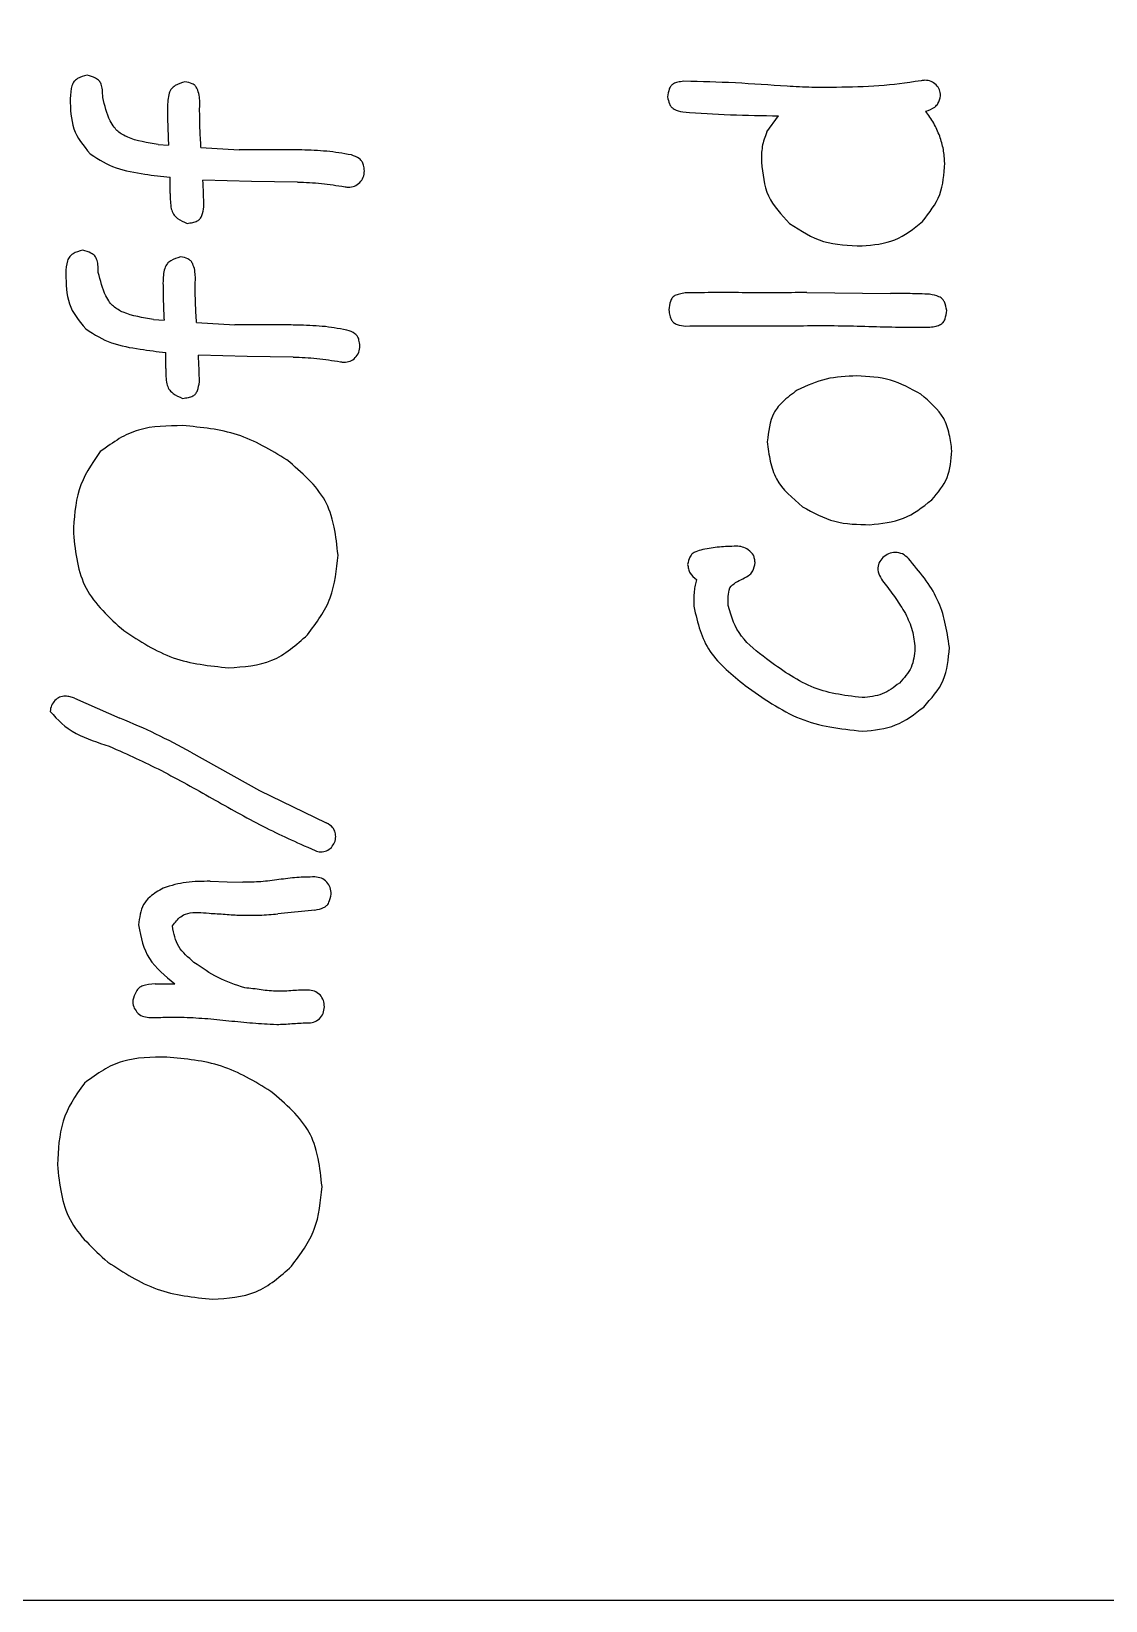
# Model space of a CAD drawing. Header units: millimetres. Extents: x -101.5 to -6.8, y -32 to 36.7.
# Drawn here: x -71.44 to -54.16, y -32 to -6.75 of the extents above; entities that cross this region are included whole.
import ezdxf

# ---------------------------------------------------------------- set-up
doc = ezdxf.new("R2010")
doc.units = ezdxf.units.MM
doc.layers.get('0').update_dxf_attribs({"linetype": 'CONTINUOUS'})

msp = doc.modelspace()

# ---------------------------------------------------------------- linework, layer by layer
for p, q in [((-59.61, -8.369), (-59.427, -8.111)), ((-69.403, -8.57), (-69.236, -8.583)), ((-68.714, -8.62), (-68.098, -8.657)), ((-69.207, -9.36), (-69.208, -9.1)), ((-67.9, -9.166), (-68.684, -9.146)), ((-67.161, -9.177), (-67.9, -9.166)), ((-58.967, -10.954), (-57.621, -10.971)), ((-69.475, -11.387), (-69.307, -11.399)), ((-68.786, -11.437), (-68.169, -11.474)), ((-69.278, -12.177), (-69.28, -11.917)), ((-67.971, -11.982), (-68.756, -11.963)), ((-67.232, -11.993), (-67.971, -11.982)), ((-70.747, -17.481), (-70.019, -17.803)), ((-68.877, -18.349), (-67.772, -18.967)), ((-67.772, -18.967), (-66.699, -19.484)), ((-68.567, -20.427), (-68.294, -20.434)), ((-68.294, -20.434), (-68.042, -20.443)), ((-66.881, -20.89), (-67.476, -20.951)), ((-69.453, -22.078), (-69.137, -22.078))]:
    msp.add_line(p, q)
for points in [[(-6.826, 36.689), (-6.826, -32), (-87, -32, -0.414214), (-101.5, -17.5), (-101.5, 22.189, -0.414214), (-87, 36.689)], [(-6.826, -32), (-86.5, -32, -0.414214), (-101.5, -17), (-101.5, 21.689, -0.414214), (-86.5, 36.689), (-6.826, 36.689)]]:
    msp.add_lwpolyline(points, format="xyb", close=True)
for points, knots in [([(-70.544, -7.456), (-70.6, -7.472), (-70.655, -7.488), (-70.725, -7.528), (-70.741, -7.543), (-70.769, -7.576), (-70.781, -7.601), (-70.81, -7.687), (-70.813, -7.761), (-70.817, -7.836)], [-0.04721312, -0.04721312, -0.04721312, -0.04721312, -0.03753701, -0.03753701, -0.03180159, -0.03180159, -0.02241251, -0.02241251, 0, 0, 0, 0]), ([(-70.294, -7.814), (-70.295, -7.772), (-70.295, -7.73), (-70.304, -7.658), (-70.31, -7.627), (-70.328, -7.582), (-70.338, -7.564), (-70.366, -7.533), (-70.385, -7.518), (-70.451, -7.484), (-70.498, -7.47), (-70.544, -7.456)], [-0.06315544, -0.06315544, -0.06315544, -0.06315544, -0.04701844, -0.04701844, -0.03371765, -0.03371765, -0.02468027, -0.02468027, -0.01471057, -0.01471057, 0, 0, 0, 0]), ([(-68.972, -7.563), (-69.027, -7.581), (-69.082, -7.599), (-69.155, -7.643), (-69.172, -7.659), (-69.203, -7.695), (-69.216, -7.721), (-69.248, -7.817), (-69.251, -7.902), (-69.253, -7.987)], [-0.05180553, -0.05180553, -0.05180553, -0.05180553, -0.04198732, -0.04198732, -0.03567344, -0.03567344, -0.02537723, -0.02537723, 0, 0, 0, 0]), ([(-68.742, -7.78), (-68.751, -7.744), (-68.761, -7.708), (-68.784, -7.66), (-68.793, -7.643), (-68.816, -7.618), (-68.83, -7.606), (-68.888, -7.579), (-68.93, -7.571), (-68.972, -7.563)], [-0.05253258, -0.05253258, -0.05253258, -0.05253258, -0.03241009, -0.03241009, -0.02151675, -0.02151675, -0.0127176, -0.0127176, 0, 0, 0, 0]), ([(-60.95, -7.556), (-60.982, -7.56), (-61.015, -7.565), (-61.069, -7.577), (-61.093, -7.585), (-61.132, -7.607), (-61.144, -7.618), (-61.165, -7.642), (-61.174, -7.661), (-61.195, -7.718), (-61.202, -7.762), (-61.208, -7.807)], [-0.03532533, -0.03532533, -0.03532533, -0.03532533, -0.02976426, -0.02976426, -0.02517235, -0.02517235, -0.02074128, -0.02074128, -0.01337261, -0.01337261, 0, 0, 0, 0]), ([(-59.287, -7.635), (-59.564, -7.616), (-59.841, -7.597), (-60.422, -7.567), (-60.638, -7.563), (-60.95, -7.556)], [-0.1791373, -0.1791373, -0.1791373, -0.1791373, -0.0937238, -0.0937238, 0, 0, 0, 0]), ([(-57.131, -7.546), (-57.389, -7.584), (-57.573, -7.611), (-58.035, -7.645), (-58.263, -7.649), (-58.491, -7.654)], [-0.1393099, -0.1393099, -0.1393099, -0.1393099, -0.0683404, -0.0683404, 0, 0, 0, 0]), ([(-57.069, -7.54), (-57.081, -7.541), (-57.089, -7.541), (-57.11, -7.543), (-57.121, -7.545), (-57.131, -7.546)], [-0.00632091, -0.00632091, -0.00632091, -0.00632091, -0.003126268, -0.003126268, 0, 0, 0, 0]), ([(-56.889, -7.613), (-56.916, -7.59), (-56.941, -7.569), (-57.001, -7.545), (-57.035, -7.542), (-57.069, -7.54)], [-0.02042521, -0.02042521, -0.02042521, -0.02042521, -0.01021092, -0.01021092, 0, 0, 0, 0]), ([(-69.403, -8.57), (-69.577, -8.544), (-69.751, -8.517), (-69.949, -8.431), (-70.004, -8.4), (-70.09, -8.324), (-70.133, -8.274), (-70.228, -8.079), (-70.261, -7.946), (-70.294, -7.814)], [-0.2023467, -0.2023467, -0.2023467, -0.2023467, -0.1098185, -0.1098185, -0.0723841, -0.0723841, -0.0409409, -0.0409409, 0, 0, 0, 0]), ([(-68.735, -7.996), (-68.733, -7.96), (-68.732, -7.924), (-68.734, -7.852), (-68.737, -7.82), (-68.742, -7.78)], [-0.02363749, -0.02363749, -0.02363749, -0.02363749, -0.01186832, -0.01186832, 0, 0, 0, 0]), ([(-61.208, -7.807), (-61.2, -7.845), (-61.192, -7.884), (-61.171, -7.935), (-61.162, -7.952), (-61.141, -7.978), (-61.126, -7.992), (-61.062, -8.026), (-61.013, -8.037), (-60.963, -8.049)], [-0.05986484, -0.05986484, -0.05986484, -0.05986484, -0.03690124, -0.03690124, -0.02483149, -0.02483149, -0.0151772, -0.0151772, 0, 0, 0, 0]), ([(-58.491, -7.654), (-58.624, -7.655), (-58.756, -7.656), (-59.022, -7.65), (-59.154, -7.642), (-59.287, -7.635)], [-0.07967049, -0.07967049, -0.07967049, -0.07967049, -0.03983522, -0.03983522, 0, 0, 0, 0]), ([(-57.055, -8.038), (-57.003, -8.018), (-56.951, -7.999), (-56.886, -7.951), (-56.871, -7.932), (-56.839, -7.877), (-56.827, -7.832), (-56.816, -7.787)], [-0.03195278, -0.03195278, -0.03195278, -0.03195278, -0.02094243, -0.02094243, -0.01391846, -0.01391846, 0, 0, 0, 0]), ([(-56.816, -7.787), (-56.819, -7.754), (-56.823, -7.722), (-56.847, -7.664), (-56.868, -7.638), (-56.889, -7.613)], [-0.01975699, -0.01975699, -0.01975699, -0.01975699, -0.00987772, -0.00987772, 0, 0, 0, 0]), ([(-70.817, -7.836), (-70.813, -8.003), (-70.809, -8.17), (-70.706, -8.47), (-70.614, -8.582), (-70.495, -8.724)], [-0.1101591, -0.1101591, -0.1101591, -0.1101591, -0.0554202, -0.0554202, 0, 0, 0, 0]), ([(-69.253, -7.987), (-69.252, -8.098), (-69.252, -8.176), (-69.245, -8.384), (-69.24, -8.483), (-69.236, -8.583)], [-0.06252387, -0.06252387, -0.06252387, -0.06252387, -0.0298212, -0.0298212, 0, 0, 0, 0]), ([(-68.714, -8.62), (-68.72, -8.516), (-68.727, -8.412), (-68.735, -8.192), (-68.735, -8.112), (-68.735, -7.996)], [-0.06594767, -0.06594767, -0.06594767, -0.06594767, -0.03476186, -0.03476186, 0, 0, 0, 0]), ([(-60.963, -8.049), (-60.673, -8.07), (-60.472, -8.084), (-59.94, -8.104), (-59.684, -8.108), (-59.427, -8.111)], [-0.1598275, -0.1598275, -0.1598275, -0.1598275, -0.0768931, -0.0768931, 0, 0, 0, 0]), ([(-56.831, -8.438), (-56.862, -8.365), (-56.891, -8.297), (-56.965, -8.163), (-57.01, -8.1), (-57.055, -8.038)], [-0.0462056, -0.0462056, -0.0462056, -0.0462056, -0.02309233, -0.02309233, 0, 0, 0, 0]), ([(-59.61, -8.369), (-59.645, -8.457), (-59.671, -8.523), (-59.699, -8.687), (-59.699, -8.771), (-59.699, -8.855)], [-0.05096442, -0.05096442, -0.05096442, -0.05096442, -0.02518566, -0.02518566, 0, 0, 0, 0]), ([(-56.751, -8.874), (-56.755, -8.8), (-56.759, -8.726), (-56.786, -8.58), (-56.808, -8.51), (-56.831, -8.438)], [-0.04518192, -0.04518192, -0.04518192, -0.04518192, -0.02259175, -0.02259175, 0, 0, 0, 0]), ([(-70.495, -8.724), (-70.343, -8.821), (-70.231, -8.893), (-69.934, -8.999), (-69.776, -9.024), (-69.618, -9.049)], [-0.09700239, -0.09700239, -0.09700239, -0.09700239, -0.04786347, -0.04786347, 0, 0, 0, 0]), ([(-67.594, -8.659), (-67.678, -8.66), (-67.762, -8.661), (-67.934, -8.66), (-68.002, -8.659), (-68.098, -8.657)], [-0.05647656, -0.05647656, -0.05647656, -0.05647656, -0.02881543, -0.02881543, 0, 0, 0, 0]), ([(-67.094, -8.661), (-67.189, -8.66), (-67.257, -8.659), (-67.427, -8.658), (-67.511, -8.659), (-67.594, -8.659)], [-0.05116746, -0.05116746, -0.05116746, -0.05116746, -0.02504136, -0.02504136, 0, 0, 0, 0]), ([(-66.294, -8.741), (-66.445, -8.714), (-66.555, -8.695), (-66.825, -8.669), (-66.959, -8.665), (-67.094, -8.661)], [-0.08176146, -0.08176146, -0.08176146, -0.08176146, -0.0402792, -0.0402792, 0, 0, 0, 0]), ([(-66.084, -8.998), (-66.089, -8.965), (-66.093, -8.933), (-66.106, -8.883), (-66.114, -8.862), (-66.133, -8.831), (-66.146, -8.815), (-66.203, -8.774), (-66.249, -8.758), (-66.294, -8.741)], [-0.05318928, -0.05318928, -0.05318928, -0.05318928, -0.03561084, -0.03561084, -0.02379049, -0.02379049, -0.01458486, -0.01458486, 0, 0, 0, 0]), ([(-69.618, -9.049), (-69.55, -9.06), (-69.482, -9.07), (-69.343, -9.087), (-69.286, -9.093), (-69.208, -9.1)], [-0.04639126, -0.04639126, -0.04639126, -0.04639126, -0.02351597, -0.02351597, 0, 0, 0, 0]), ([(-66.161, -9.186), (-66.138, -9.158), (-66.117, -9.131), (-66.092, -9.068), (-66.088, -9.033), (-66.084, -8.998)], [-0.02110595, -0.02110595, -0.02110595, -0.02110595, -0.01055153, -0.01055153, 0, 0, 0, 0]), ([(-59.699, -8.855), (-59.679, -9.045), (-59.659, -9.235), (-59.509, -9.565), (-59.381, -9.699), (-59.246, -9.842)], [-0.1177958, -0.1177958, -0.1177958, -0.1177958, -0.058911, -0.058911, 0, 0, 0, 0]), ([(-57.108, -9.809), (-56.996, -9.667), (-56.891, -9.535), (-56.773, -9.223), (-56.762, -9.049), (-56.751, -8.874)], [-0.1049565, -0.1049565, -0.1049565, -0.1049565, -0.0524607, -0.0524607, 0, 0, 0, 0]), ([(-68.668, -9.574), (-68.669, -9.494), (-68.67, -9.439), (-68.676, -9.289), (-68.68, -9.217), (-68.684, -9.146)], [-0.04516362, -0.04516362, -0.04516362, -0.04516362, -0.02142885, -0.02142885, 0, 0, 0, 0]), ([(-67.161, -9.177), (-67.033, -9.182), (-66.905, -9.187), (-66.649, -9.212), (-66.531, -9.231), (-66.397, -9.253)], [-0.08163084, -0.08163084, -0.08163084, -0.08163084, -0.04086906, -0.04086906, 0, 0, 0, 0]), ([(-66.397, -9.253), (-66.388, -9.255), (-66.379, -9.256), (-66.361, -9.259), (-66.353, -9.259), (-66.343, -9.26)], [-0.006072179, -0.006072179, -0.006072179, -0.006072179, -0.003062938, -0.003062938, 0, 0, 0, 0]), ([(-66.343, -9.26), (-66.308, -9.257), (-66.274, -9.255), (-66.213, -9.231), (-66.187, -9.208), (-66.161, -9.186)], [-0.02088246, -0.02088246, -0.02088246, -0.02088246, -0.0104415, -0.0104415, 0, 0, 0, 0]), ([(-69.207, -9.36), (-69.208, -9.446), (-69.209, -9.532), (-69.184, -9.635), (-69.174, -9.665), (-69.143, -9.715), (-69.123, -9.738), (-69.046, -9.793), (-68.992, -9.817), (-68.937, -9.841)], [-0.0820079, -0.0820079, -0.0820079, -0.0820079, -0.04600847, -0.04600847, -0.03126522, -0.03126522, -0.01787959, -0.01787959, 0, 0, 0, 0]), ([(-68.937, -9.841), (-68.906, -9.837), (-68.875, -9.833), (-68.82, -9.821), (-68.795, -9.813), (-68.753, -9.791), (-68.74, -9.78), (-68.717, -9.753), (-68.707, -9.734), (-68.683, -9.673), (-68.676, -9.623), (-68.668, -9.574)], [-0.03656542, -0.03656542, -0.03656542, -0.03656542, -0.03142558, -0.03142558, -0.02677738, -0.02677738, -0.02232894, -0.02232894, -0.01491718, -0.01491718, 0, 0, 0, 0]), ([(-59.246, -9.842), (-59.054, -9.968), (-58.894, -10.072), (-58.504, -10.19), (-58.292, -10.197), (-58.081, -10.205)], [-0.1272783, -0.1272783, -0.1272783, -0.1272783, -0.0634335, -0.0634335, 0, 0, 0, 0]), ([(-58.081, -10.205), (-57.898, -10.188), (-57.716, -10.171), (-57.39, -10.041), (-57.257, -9.931), (-57.108, -9.809)], [-0.1153762, -0.1153762, -0.1153762, -0.1153762, -0.0577364, -0.0577364, 0, 0, 0, 0]), ([(-70.616, -10.272), (-70.671, -10.288), (-70.727, -10.304), (-70.797, -10.345), (-70.812, -10.36), (-70.84, -10.393), (-70.852, -10.417), (-70.881, -10.503), (-70.885, -10.578), (-70.888, -10.652)], [-0.04721346, -0.04721346, -0.04721346, -0.04721346, -0.03753728, -0.03753728, -0.03180181, -0.03180181, -0.02241269, -0.02241269, 0, 0, 0, 0]), ([(-70.365, -10.63), (-70.366, -10.588), (-70.367, -10.546), (-70.375, -10.475), (-70.381, -10.444), (-70.4, -10.398), (-70.409, -10.381), (-70.437, -10.349), (-70.457, -10.334), (-70.522, -10.3), (-70.569, -10.286), (-70.616, -10.272)], [-0.06316618, -0.06316618, -0.06316618, -0.06316618, -0.04702629, -0.04702629, -0.03372162, -0.03372162, -0.02468178, -0.02468178, -0.01471078, -0.01471078, 0, 0, 0, 0]), ([(-69.043, -10.38), (-69.098, -10.398), (-69.153, -10.416), (-69.226, -10.459), (-69.243, -10.476), (-69.274, -10.512), (-69.287, -10.538), (-69.319, -10.634), (-69.322, -10.718), (-69.325, -10.803)], [-0.05180566, -0.05180566, -0.05180566, -0.05180566, -0.04198745, -0.04198745, -0.03567355, -0.03567355, -0.02537733, -0.02537733, 0, 0, 0, 0]), ([(-68.813, -10.597), (-68.823, -10.56), (-68.833, -10.524), (-68.855, -10.476), (-68.865, -10.46), (-68.887, -10.435), (-68.902, -10.423), (-68.96, -10.396), (-69.001, -10.388), (-69.043, -10.38)], [-0.05253258, -0.05253258, -0.05253258, -0.05253258, -0.03241009, -0.03241009, -0.02151675, -0.02151675, -0.0127176, -0.0127176, 0, 0, 0, 0]), ([(-68.806, -10.812), (-68.805, -10.776), (-68.803, -10.74), (-68.805, -10.668), (-68.809, -10.636), (-68.813, -10.597)], [-0.02363749, -0.02363749, -0.02363749, -0.02363749, -0.01186832, -0.01186832, 0, 0, 0, 0]), ([(-70.888, -10.652), (-70.884, -10.819), (-70.881, -10.987), (-70.778, -11.286), (-70.685, -11.398), (-70.567, -11.54)], [-0.1101589, -0.1101589, -0.1101589, -0.1101589, -0.0554201, -0.0554201, 0, 0, 0, 0]), ([(-69.475, -11.387), (-69.649, -11.36), (-69.822, -11.333), (-70.021, -11.248), (-70.075, -11.216), (-70.161, -11.14), (-70.204, -11.09), (-70.299, -10.895), (-70.332, -10.763), (-70.365, -10.63)], [-0.2023474, -0.2023474, -0.2023474, -0.2023474, -0.1098187, -0.1098187, -0.0723842, -0.0723842, -0.040941, -0.040941, 0, 0, 0, 0]), ([(-69.325, -10.803), (-69.324, -10.915), (-69.323, -10.992), (-69.317, -11.2), (-69.312, -11.3), (-69.307, -11.399)], [-0.06252365, -0.06252365, -0.06252365, -0.06252365, -0.02982114, -0.02982114, 0, 0, 0, 0]), ([(-68.786, -11.437), (-68.792, -11.333), (-68.798, -11.229), (-68.806, -11.008), (-68.806, -10.928), (-68.806, -10.812)], [-0.06594785, -0.06594785, -0.06594785, -0.06594785, -0.03476192, -0.03476192, 0, 0, 0, 0]), ([(-60.924, -10.96), (-60.956, -10.966), (-60.989, -10.971), (-61.045, -10.985), (-61.07, -10.993), (-61.111, -11.016), (-61.124, -11.028), (-61.146, -11.055), (-61.155, -11.074), (-61.177, -11.137), (-61.183, -11.185), (-61.189, -11.233)], [-0.03790342, -0.03790342, -0.03790342, -0.03790342, -0.03212359, -0.03212359, -0.02715756, -0.02715756, -0.02237423, -0.02237423, -0.01456418, -0.01456418, 0, 0, 0, 0]), ([(-59.945, -10.957), (-60.108, -10.956), (-60.271, -10.955), (-60.599, -10.956), (-60.745, -10.958), (-60.924, -10.96)], [-0.1065052, -0.1065052, -0.1065052, -0.1065052, -0.0534397, -0.0534397, 0, 0, 0, 0]), ([(-58.967, -10.954), (-59.145, -10.956), (-59.292, -10.958), (-59.619, -10.959), (-59.782, -10.958), (-59.945, -10.957)], [-0.0981935, -0.0981935, -0.0981935, -0.0981935, -0.04892423, -0.04892423, 0, 0, 0, 0]), ([(-56.993, -10.982), (-57.098, -10.978), (-57.202, -10.974), (-57.416, -10.97), (-57.501, -10.971), (-57.621, -10.971)], [-0.07052387, -0.07052387, -0.07052387, -0.07052387, -0.03593182, -0.03593182, 0, 0, 0, 0]), ([(-56.718, -11.242), (-56.728, -11.194), (-56.738, -11.146), (-56.764, -11.089), (-56.774, -11.073), (-56.8, -11.046), (-56.817, -11.033), (-56.886, -11.001), (-56.939, -10.991), (-56.993, -10.982)], [-0.05933522, -0.05933522, -0.05933522, -0.05933522, -0.03607241, -0.03607241, -0.02598208, -0.02598208, -0.01629717, -0.01629717, 0, 0, 0, 0]), ([(-61.189, -11.233), (-61.184, -11.265), (-61.179, -11.296), (-61.165, -11.352), (-61.156, -11.376), (-61.133, -11.417), (-61.121, -11.429), (-61.094, -11.451), (-61.075, -11.461), (-61.012, -11.482), (-60.963, -11.488), (-60.914, -11.493)], [-0.03799339, -0.03799339, -0.03799339, -0.03799339, -0.03233375, -0.03233375, -0.0273267, -0.0273267, -0.02252067, -0.02252067, -0.01474332, -0.01474332, 0, 0, 0, 0]), ([(-56.989, -11.512), (-56.955, -11.507), (-56.921, -11.502), (-56.864, -11.488), (-56.839, -11.48), (-56.798, -11.457), (-56.785, -11.445), (-56.763, -11.419), (-56.753, -11.399), (-56.731, -11.337), (-56.724, -11.29), (-56.718, -11.242)], [-0.03780551, -0.03780551, -0.03780551, -0.03780551, -0.03192959, -0.03192959, -0.02700082, -0.02700082, -0.02224472, -0.02224472, -0.0144013, -0.0144013, 0, 0, 0, 0]), ([(-70.567, -11.54), (-70.415, -11.638), (-70.303, -11.71), (-70.005, -11.815), (-69.847, -11.841), (-69.69, -11.866)], [-0.09700233, -0.09700233, -0.09700233, -0.09700233, -0.04786343, -0.04786343, 0, 0, 0, 0]), ([(-67.666, -11.476), (-67.75, -11.476), (-67.834, -11.477), (-68.005, -11.476), (-68.073, -11.475), (-68.169, -11.474)], [-0.05647656, -0.05647656, -0.05647656, -0.05647656, -0.02881543, -0.02881543, 0, 0, 0, 0]), ([(-67.165, -11.478), (-67.261, -11.476), (-67.328, -11.475), (-67.499, -11.475), (-67.582, -11.475), (-67.666, -11.476)], [-0.05116747, -0.05116747, -0.05116747, -0.05116747, -0.02504136, -0.02504136, 0, 0, 0, 0]), ([(-66.366, -11.558), (-66.516, -11.531), (-66.626, -11.511), (-66.897, -11.486), (-67.031, -11.482), (-67.165, -11.478)], [-0.08176143, -0.08176143, -0.08176143, -0.08176143, -0.04027918, -0.04027918, 0, 0, 0, 0]), ([(-66.156, -11.815), (-66.16, -11.782), (-66.164, -11.749), (-66.178, -11.699), (-66.185, -11.679), (-66.205, -11.647), (-66.217, -11.632), (-66.274, -11.591), (-66.32, -11.574), (-66.366, -11.558)], [-0.05319075, -0.05319075, -0.05319075, -0.05319075, -0.03561091, -0.03561091, -0.02379041, -0.02379041, -0.01458468, -0.01458468, 0, 0, 0, 0]), ([(-60.914, -11.493), (-60.736, -11.491), (-60.589, -11.489), (-60.262, -11.488), (-60.099, -11.489), (-59.936, -11.49)], [-0.09819353, -0.09819353, -0.09819353, -0.09819353, -0.04892425, -0.04892425, 0, 0, 0, 0]), ([(-59.936, -11.49), (-59.773, -11.491), (-59.61, -11.492), (-59.282, -11.491), (-59.136, -11.489), (-58.957, -11.487)], [-0.1065051, -0.1065051, -0.1065051, -0.1065051, -0.0534397, -0.0534397, 0, 0, 0, 0]), ([(-58.957, -11.487), (-58.77, -11.486), (-58.636, -11.485), (-58.301, -11.49), (-58.137, -11.495), (-57.973, -11.499)], [-0.1005011, -0.1005011, -0.1005011, -0.1005011, -0.0492172, -0.0492172, 0, 0, 0, 0]), ([(-57.973, -11.499), (-57.809, -11.504), (-57.645, -11.508), (-57.31, -11.513), (-57.177, -11.513), (-56.989, -11.512)], [-0.110395, -0.110395, -0.110395, -0.110395, -0.0563326, -0.0563326, 0, 0, 0, 0]), ([(-69.69, -11.866), (-69.622, -11.876), (-69.554, -11.886), (-69.415, -11.904), (-69.358, -11.909), (-69.28, -11.917)], [-0.04639126, -0.04639126, -0.04639126, -0.04639126, -0.02351597, -0.02351597, 0, 0, 0, 0]), ([(-66.232, -12.002), (-66.21, -11.974), (-66.188, -11.947), (-66.163, -11.885), (-66.159, -11.85), (-66.156, -11.815)], [-0.02110603, -0.02110603, -0.02110603, -0.02110603, -0.01055157, -0.01055157, 0, 0, 0, 0]), ([(-68.739, -12.391), (-68.741, -12.311), (-68.741, -12.256), (-68.747, -12.105), (-68.752, -12.034), (-68.756, -11.963)], [-0.04516355, -0.04516355, -0.04516355, -0.04516355, -0.02142885, -0.02142885, 0, 0, 0, 0]), ([(-67.232, -11.993), (-67.104, -11.998), (-66.976, -12.003), (-66.721, -12.029), (-66.603, -12.048), (-66.468, -12.069)], [-0.08163084, -0.08163084, -0.08163084, -0.08163084, -0.04086906, -0.04086906, 0, 0, 0, 0]), ([(-66.468, -12.069), (-66.459, -12.071), (-66.45, -12.073), (-66.432, -12.075), (-66.424, -12.075), (-66.414, -12.076)], [-0.006072177, -0.006072177, -0.006072177, -0.006072177, -0.003062936, -0.003062936, 0, 0, 0, 0]), ([(-66.414, -12.076), (-66.38, -12.074), (-66.345, -12.071), (-66.285, -12.047), (-66.259, -12.025), (-66.232, -12.002)], [-0.02088249, -0.02088249, -0.02088249, -0.02088249, -0.01044152, -0.01044152, 0, 0, 0, 0]), ([(-69.278, -12.177), (-69.279, -12.263), (-69.28, -12.349), (-69.256, -12.452), (-69.245, -12.481), (-69.214, -12.531), (-69.194, -12.554), (-69.118, -12.609), (-69.063, -12.633), (-69.009, -12.657)], [-0.0820079, -0.0820079, -0.0820079, -0.0820079, -0.04600847, -0.04600847, -0.03126522, -0.03126522, -0.01787959, -0.01787959, 0, 0, 0, 0]), ([(-58.164, -12.296), (-58.331, -12.303), (-58.499, -12.31), (-58.82, -12.385), (-58.959, -12.45), (-59.123, -12.526)], [-0.108576, -0.108576, -0.108576, -0.108576, -0.0544311, -0.0544311, 0, 0, 0, 0]), ([(-57.133, -12.592), (-57.303, -12.496), (-57.452, -12.412), (-57.797, -12.315), (-57.98, -12.305), (-58.164, -12.296)], [-0.1104082, -0.1104082, -0.1104082, -0.1104082, -0.0551342, -0.0551342, 0, 0, 0, 0]), ([(-69.009, -12.657), (-68.978, -12.653), (-68.946, -12.649), (-68.891, -12.637), (-68.866, -12.629), (-68.824, -12.608), (-68.811, -12.596), (-68.788, -12.57), (-68.778, -12.55), (-68.755, -12.489), (-68.747, -12.44), (-68.739, -12.391)], [-0.03656542, -0.03656542, -0.03656542, -0.03656542, -0.03142558, -0.03142558, -0.02677738, -0.02677738, -0.02232894, -0.02232894, -0.01491718, -0.01491718, 0, 0, 0, 0]), ([(-59.123, -12.526), (-59.207, -12.587), (-59.29, -12.649), (-59.432, -12.786), (-59.472, -12.844), (-59.568, -13.028), (-59.586, -13.191), (-59.604, -13.355)], [-0.08648883, -0.08648883, -0.08648883, -0.08648883, -0.06796408, -0.06796408, -0.04927934, -0.04927934, 0, 0, 0, 0]), ([(-56.635, -13.501), (-56.647, -13.411), (-56.659, -13.322), (-56.7, -13.136), (-56.728, -13.054), (-56.851, -12.832), (-56.992, -12.712), (-57.133, -12.592)], [-0.10419, -0.10419, -0.10419, -0.10419, -0.0817669, -0.0817669, -0.0555336, -0.0555336, 0, 0, 0, 0]), ([(-69.006, -13.096), (-69.25, -13.098), (-69.494, -13.101), (-69.944, -13.233), (-70.112, -13.354), (-70.333, -13.514)], [-0.1622415, -0.1622415, -0.1622415, -0.1622415, -0.081869, -0.081869, 0, 0, 0, 0]), ([(-67.331, -13.647), (-67.593, -13.489), (-67.847, -13.335), (-68.406, -13.152), (-68.706, -13.124), (-69.006, -13.096)], [-0.1810065, -0.1810065, -0.1810065, -0.1810065, -0.0904973, -0.0904973, 0, 0, 0, 0]), ([(-59.604, -13.355), (-59.591, -13.461), (-59.578, -13.568), (-59.535, -13.767), (-59.506, -13.864), (-59.363, -14.127), (-59.201, -14.262), (-59.037, -14.4)], [-0.1309627, -0.1309627, -0.1309627, -0.1309627, -0.0970092, -0.0970092, -0.0644431, -0.0644431, 0, 0, 0, 0]), ([(-70.333, -13.514), (-70.486, -13.736), (-70.602, -13.903), (-70.741, -14.348), (-70.754, -14.587), (-70.767, -14.827)], [-0.1455803, -0.1455803, -0.1455803, -0.1455803, -0.0720472, -0.0720472, 0, 0, 0, 0]), ([(-56.957, -14.289), (-56.862, -14.174), (-56.767, -14.06), (-56.659, -13.797), (-56.648, -13.652), (-56.635, -13.501)], [-0.09071061, -0.09071061, -0.09071061, -0.09071061, -0.04535867, -0.04535867, 0, 0, 0, 0]), ([(-66.509, -15.179), (-66.526, -15.027), (-66.543, -14.875), (-66.609, -14.544), (-66.658, -14.414), (-66.856, -14.053), (-67.094, -13.85), (-67.331, -13.647)], [-0.1639095, -0.1639095, -0.1639095, -0.1639095, -0.133101, -0.133101, -0.0936189, -0.0936189, 0, 0, 0, 0]), ([(-57.955, -14.69), (-57.769, -14.671), (-57.583, -14.651), (-57.248, -14.52), (-57.115, -14.414), (-56.957, -14.289)], [-0.1205125, -0.1205125, -0.1205125, -0.1205125, -0.0604042, -0.0604042, 0, 0, 0, 0]), ([(-59.037, -14.4), (-58.862, -14.497), (-58.7, -14.586), (-58.339, -14.682), (-58.147, -14.686), (-57.955, -14.69)], [-0.1154874, -0.1154874, -0.1154874, -0.1154874, -0.057721, -0.057721, 0, 0, 0, 0]), ([(-70.767, -14.827), (-70.73, -15.159), (-70.698, -15.451), (-70.423, -15.971), (-70.19, -16.182), (-69.956, -16.394)], [-0.1891981, -0.1891981, -0.1891981, -0.1891981, -0.0944742, -0.0944742, 0, 0, 0, 0]), ([(-60.644, -15.089), (-60.682, -15.099), (-60.72, -15.11), (-60.774, -15.133), (-60.794, -15.144), (-60.825, -15.171), (-60.838, -15.187), (-60.867, -15.245), (-60.876, -15.286), (-60.886, -15.328)], [-0.04843771, -0.04843771, -0.04843771, -0.04843771, -0.03164812, -0.03164812, -0.02157602, -0.02157602, -0.01290397, -0.01290397, 0, 0, 0, 0]), ([(-60.106, -15.036), (-60.196, -15.039), (-60.286, -15.041), (-60.467, -15.058), (-60.544, -15.072), (-60.644, -15.089)], [-0.0599688, -0.0599688, -0.0599688, -0.0599688, -0.03018449, -0.03018449, 0, 0, 0, 0]), ([(-59.91, -15.092), (-59.941, -15.074), (-59.971, -15.058), (-60.036, -15.039), (-60.071, -15.038), (-60.106, -15.036)], [-0.02096395, -0.02096395, -0.02096395, -0.02096395, -0.01047782, -0.01047782, 0, 0, 0, 0]), ([(-59.801, -15.299), (-59.803, -15.278), (-59.806, -15.258), (-59.814, -15.218), (-59.819, -15.199), (-59.846, -15.147), (-59.877, -15.12), (-59.91, -15.092)], [-0.02622722, -0.02622722, -0.02622722, -0.02622722, -0.01951833, -0.01951833, -0.01290344, -0.01290344, 0, 0, 0, 0]), ([(-57.549, -15.135), (-57.587, -15.14), (-57.622, -15.144), (-57.686, -15.171), (-57.715, -15.194), (-57.744, -15.217)], [-0.02200159, -0.02200159, -0.02200159, -0.02200159, -0.01099498, -0.01099498, 0, 0, 0, 0]), ([(-57.333, -15.234), (-57.364, -15.206), (-57.395, -15.178), (-57.466, -15.144), (-57.505, -15.14), (-57.549, -15.135)], [-0.0264457, -0.0264457, -0.0264457, -0.0264457, -0.01323851, -0.01323851, 0, 0, 0, 0]), ([(-66.999, -16.461), (-66.852, -16.262), (-66.716, -16.08), (-66.555, -15.652), (-66.532, -15.415), (-66.509, -15.179)], [-0.14258, -0.14258, -0.14258, -0.14258, -0.0712521, -0.0712521, 0, 0, 0, 0]), ([(-60.886, -15.328), (-60.882, -15.353), (-60.878, -15.377), (-60.866, -15.43), (-60.857, -15.451), (-60.823, -15.509), (-60.783, -15.541), (-60.743, -15.572)], [-0.02685278, -0.02685278, -0.02685278, -0.02685278, -0.02170021, -0.02170021, -0.01519211, -0.01519211, 0, 0, 0, 0]), ([(-59.999, -15.562), (-59.96, -15.541), (-59.92, -15.52), (-59.862, -15.472), (-59.848, -15.452), (-59.818, -15.395), (-59.809, -15.347), (-59.801, -15.299)], [-0.0295863, -0.0295863, -0.0295863, -0.0295863, -0.02134898, -0.02134898, -0.01469016, -0.01469016, 0, 0, 0, 0]), ([(-57.744, -15.217), (-57.769, -15.245), (-57.794, -15.273), (-57.822, -15.339), (-57.825, -15.376), (-57.828, -15.414)], [-0.02271292, -0.02271292, -0.02271292, -0.02271292, -0.01135661, -0.01135661, 0, 0, 0, 0]), ([(-56.675, -16.668), (-56.72, -16.371), (-56.756, -16.132), (-56.982, -15.654), (-57.158, -15.444), (-57.333, -15.234)], [-0.1649187, -0.1649187, -0.1649187, -0.1649187, -0.0820749, -0.0820749, 0, 0, 0, 0]), ([(-60.743, -15.572), (-60.753, -15.606), (-60.76, -15.634), (-60.772, -15.696), (-60.776, -15.728), (-60.779, -15.76)], [-0.01919136, -0.01919136, -0.01919136, -0.01919136, -0.00957023, -0.00957023, 0, 0, 0, 0]), ([(-60.208, -15.706), (-60.175, -15.67), (-60.152, -15.646), (-60.078, -15.597), (-60.039, -15.58), (-59.999, -15.562)], [-0.02691456, -0.02691456, -0.02691456, -0.02691456, -0.01298801, -0.01298801, 0, 0, 0, 0]), ([(-57.828, -15.414), (-57.816, -15.462), (-57.807, -15.496), (-57.765, -15.574), (-57.738, -15.609), (-57.711, -15.644)], [-0.02745783, -0.02745783, -0.02745783, -0.02745783, -0.01327058, -0.01327058, 0, 0, 0, 0]), ([(-57.711, -15.644), (-57.652, -15.721), (-57.594, -15.798), (-57.481, -15.96), (-57.441, -16.026), (-57.383, -16.12)], [-0.06451914, -0.06451914, -0.06451914, -0.06451914, -0.03312445, -0.03312445, 0, 0, 0, 0]), ([(-60.779, -15.76), (-60.783, -15.803), (-60.786, -15.839), (-60.788, -15.918), (-60.788, -15.958), (-60.788, -15.998)], [-0.02393539, -0.02393539, -0.02393539, -0.02393539, -0.01193481, -0.01193481, 0, 0, 0, 0]), ([(-60.233, -15.988), (-60.234, -15.941), (-60.236, -15.893), (-60.229, -15.794), (-60.22, -15.758), (-60.208, -15.706)], [-0.03041725, -0.03041725, -0.03041725, -0.03041725, -0.0159652, -0.0159652, 0, 0, 0, 0]), ([(-60.788, -15.998), (-60.72, -16.294), (-60.67, -16.512), (-60.38, -16.938), (-60.171, -17.108), (-59.961, -17.278)], [-0.1639545, -0.1639545, -0.1639545, -0.1639545, -0.0808995, -0.0808995, 0, 0, 0, 0]), ([(-59.617, -16.849), (-59.765, -16.736), (-59.913, -16.622), (-60.133, -16.334), (-60.174, -16.191), (-60.233, -15.988)], [-0.1236713, -0.1236713, -0.1236713, -0.1236713, -0.0633595, -0.0633595, 0, 0, 0, 0]), ([(-57.383, -16.12), (-57.341, -16.209), (-57.299, -16.297), (-57.247, -16.483), (-57.239, -16.575), (-57.23, -16.678)], [-0.06192593, -0.06192593, -0.06192593, -0.06192593, -0.03099376, -0.03099376, 0, 0, 0, 0]), ([(-69.956, -16.394), (-69.699, -16.562), (-69.442, -16.73), (-68.88, -16.929), (-68.576, -16.96), (-68.269, -16.991)], [-0.1852174, -0.1852174, -0.1852174, -0.1852174, -0.0926094, -0.0926094, 0, 0, 0, 0]), ([(-68.269, -16.991), (-68.027, -16.975), (-67.785, -16.959), (-67.361, -16.783), (-67.183, -16.625), (-66.999, -16.461)], [-0.147963, -0.147963, -0.147963, -0.147963, -0.0739876, -0.0739876, 0, 0, 0, 0]), ([(-58.077, -17.472), (-58.394, -17.433), (-58.639, -17.403), (-59.153, -17.186), (-59.385, -17.018), (-59.617, -16.849)], [-0.1732312, -0.1732312, -0.1732312, -0.1732312, -0.0859404, -0.0859404, 0, 0, 0, 0]), ([(-57.23, -16.678), (-57.24, -16.789), (-57.25, -16.892), (-57.334, -17.079), (-57.407, -17.158), (-57.48, -17.237)], [-0.0647184, -0.0647184, -0.0647184, -0.0647184, -0.032348, -0.032348, 0, 0, 0, 0]), ([(-57.089, -17.623), (-56.967, -17.487), (-56.845, -17.35), (-56.706, -17.033), (-56.691, -16.854), (-56.675, -16.668)], [-0.1115925, -0.1115925, -0.1115925, -0.1115925, -0.055801, -0.055801, 0, 0, 0, 0]), ([(-59.961, -17.278), (-59.675, -17.48), (-59.39, -17.682), (-58.758, -17.937), (-58.452, -17.971), (-58.067, -18.013)], [-0.2307384, -0.2307384, -0.2307384, -0.2307384, -0.1159976, -0.1159976, 0, 0, 0, 0]), ([(-57.48, -17.237), (-57.57, -17.306), (-57.656, -17.373), (-57.855, -17.451), (-57.966, -17.461), (-58.077, -17.472)], [-0.0667354, -0.0667354, -0.0667354, -0.0667354, -0.03336476, -0.03336476, 0, 0, 0, 0]), ([(-71.064, -17.519), (-71.084, -17.544), (-71.105, -17.57), (-71.131, -17.628), (-71.135, -17.66), (-71.14, -17.693)], [-0.01995811, -0.01995811, -0.01995811, -0.01995811, -0.00997945, -0.00997945, 0, 0, 0, 0]), ([(-70.895, -17.447), (-70.928, -17.45), (-70.959, -17.452), (-71.015, -17.476), (-71.04, -17.498), (-71.064, -17.519)], [-0.01927784, -0.01927784, -0.01927784, -0.01927784, -0.00963697, -0.00963697, 0, 0, 0, 0]), ([(-70.747, -17.481), (-70.771, -17.472), (-70.795, -17.464), (-70.845, -17.452), (-70.867, -17.45), (-70.895, -17.447)], [-0.01698927, -0.01698927, -0.01698927, -0.01698927, -0.00856139, -0.00856139, 0, 0, 0, 0]), ([(-58.067, -18.013), (-57.886, -17.995), (-57.704, -17.977), (-57.378, -17.847), (-57.235, -17.736), (-57.089, -17.623)], [-0.110504, -0.110504, -0.110504, -0.110504, -0.055253, -0.055253, 0, 0, 0, 0]), ([(-71.14, -17.693), (-71.009, -17.838), (-70.912, -17.945), (-70.557, -18.136), (-70.375, -18.194), (-70.193, -18.253)], [-0.1255351, -0.1255351, -0.1255351, -0.1255351, -0.0573653, -0.0573653, 0, 0, 0, 0]), ([(-68.877, -18.349), (-69.063, -18.249), (-69.25, -18.149), (-69.632, -17.965), (-69.803, -17.893), (-70.019, -17.803)], [-0.1396505, -0.1396505, -0.1396505, -0.1396505, -0.0702121, -0.0702121, 0, 0, 0, 0]), ([(-70.193, -18.253), (-69.869, -18.397), (-69.638, -18.5), (-69.075, -18.788), (-68.805, -18.941), (-68.534, -19.094)], [-0.1900516, -0.1900516, -0.1900516, -0.1900516, -0.0930891, -0.0930891, 0, 0, 0, 0]), ([(-68.534, -19.094), (-68.265, -19.246), (-67.995, -19.398), (-67.433, -19.686), (-67.203, -19.788), (-66.879, -19.932)], [-0.2083451, -0.2083451, -0.2083451, -0.2083451, -0.1063233, -0.1063233, 0, 0, 0, 0]), ([(-66.545, -19.707), (-66.55, -19.678), (-66.554, -19.649), (-66.571, -19.596), (-66.58, -19.579), (-66.617, -19.532), (-66.658, -19.508), (-66.699, -19.484)], [-0.02547971, -0.02547971, -0.02547971, -0.02547971, -0.01982481, -0.01982481, -0.01430365, -0.01430365, 0, 0, 0, 0]), ([(-66.879, -19.932), (-66.864, -19.937), (-66.849, -19.943), (-66.819, -19.95), (-66.804, -19.951), (-66.787, -19.953)], [-0.01018079, -0.01018079, -0.01018079, -0.01018079, -0.00510113, -0.00510113, 0, 0, 0, 0]), ([(-66.787, -19.953), (-66.755, -19.95), (-66.723, -19.948), (-66.666, -19.924), (-66.642, -19.903), (-66.617, -19.881)], [-0.01942448, -0.01942448, -0.01942448, -0.01942448, -0.00971208, -0.00971208, 0, 0, 0, 0]), ([(-66.617, -19.881), (-66.597, -19.856), (-66.577, -19.83), (-66.553, -19.772), (-66.549, -19.74), (-66.545, -19.707)], [-0.01975433, -0.01975433, -0.01975433, -0.01975433, -0.00987732, -0.00987732, 0, 0, 0, 0]), ([(-68.567, -20.427), (-68.696, -20.428), (-68.824, -20.429), (-69.081, -20.462), (-69.182, -20.493), (-69.322, -20.536)], [-0.08648333, -0.08648333, -0.08648333, -0.08648333, -0.0439311, -0.0439311, 0, 0, 0, 0]), ([(-67.46, -20.4), (-67.557, -20.413), (-67.654, -20.425), (-67.85, -20.441), (-67.932, -20.442), (-68.042, -20.443)], [-0.06537163, -0.06537163, -0.06537163, -0.06537163, -0.03304293, -0.03304293, 0, 0, 0, 0]), ([(-66.881, -20.357), (-66.991, -20.358), (-67.073, -20.359), (-67.268, -20.375), (-67.364, -20.387), (-67.46, -20.4)], [-0.05885044, -0.05885044, -0.05885044, -0.05885044, -0.02908942, -0.02908942, 0, 0, 0, 0]), ([(-66.69, -20.439), (-66.719, -20.413), (-66.745, -20.391), (-66.809, -20.364), (-66.845, -20.36), (-66.881, -20.357)], [-0.02189534, -0.02189534, -0.02189534, -0.02189534, -0.01093857, -0.01093857, 0, 0, 0, 0]), ([(-66.62, -20.634), (-66.622, -20.598), (-66.624, -20.562), (-66.647, -20.496), (-66.667, -20.469), (-66.69, -20.439)], [-0.02252105, -0.02252105, -0.02252105, -0.02252105, -0.0112662, -0.0112662, 0, 0, 0, 0]), ([(-69.322, -20.536), (-69.397, -20.579), (-69.471, -20.622), (-69.586, -20.721), (-69.616, -20.763), (-69.687, -20.897), (-69.703, -21.013), (-69.719, -21.129)], [-0.06685496, -0.06685496, -0.06685496, -0.06685496, -0.05011063, -0.05011063, -0.03521538, -0.03521538, 0, 0, 0, 0]), ([(-66.881, -20.89), (-66.831, -20.88), (-66.781, -20.87), (-66.724, -20.842), (-66.707, -20.832), (-66.682, -20.808), (-66.668, -20.792), (-66.639, -20.726), (-66.63, -20.68), (-66.62, -20.634)], [-0.06474813, -0.06474813, -0.06474813, -0.06474813, -0.03627389, -0.03627389, -0.02423456, -0.02423456, -0.01413836, -0.01413836, 0, 0, 0, 0]), ([(-69.173, -21.143), (-69.131, -21.089), (-69.089, -21.034), (-69.015, -20.978), (-68.98, -20.957), (-68.824, -20.917), (-68.704, -20.929), (-68.583, -20.941)], [-0.09643302, -0.09643302, -0.09643302, -0.09643302, -0.05581652, -0.05581652, -0.03644361, -0.03644361, 0, 0, 0, 0]), ([(-68.583, -20.941), (-68.534, -20.944), (-68.5, -20.945), (-68.411, -20.951), (-68.369, -20.954), (-68.326, -20.957)], [-0.02650302, -0.02650302, -0.02650302, -0.02650302, -0.01286601, -0.01286601, 0, 0, 0, 0]), ([(-68.069, -20.973), (-67.964, -20.974), (-67.871, -20.975), (-67.673, -20.967), (-67.574, -20.959), (-67.476, -20.951)], [-0.05952285, -0.05952285, -0.05952285, -0.05952285, -0.02972528, -0.02972528, 0, 0, 0, 0]), ([(-69.719, -21.129), (-69.677, -21.348), (-69.646, -21.509), (-69.441, -21.825), (-69.289, -21.951), (-69.137, -22.078)], [-0.1204183, -0.1204183, -0.1204183, -0.1204183, -0.0593934, -0.0593934, 0, 0, 0, 0]), ([(-68.827, -21.731), (-68.919, -21.652), (-69.011, -21.573), (-69.132, -21.377), (-69.149, -21.277), (-69.173, -21.143)], [-0.08060948, -0.08060948, -0.08060948, -0.08060948, -0.04074009, -0.04074009, 0, 0, 0, 0]), ([(-68.326, -20.957), (-68.283, -20.961), (-68.24, -20.964), (-68.152, -20.97), (-68.118, -20.971), (-68.069, -20.973)], [-0.02860476, -0.02860476, -0.02860476, -0.02860476, -0.01471846, -0.01471846, 0, 0, 0, 0]), ([(-68.009, -22.142), (-68.155, -22.092), (-68.301, -22.042), (-68.576, -21.907), (-68.69, -21.827), (-68.827, -21.731)], [-0.1003091, -0.1003091, -0.1003091, -0.1003091, -0.0503148, -0.0503148, 0, 0, 0, 0]), ([(-69.453, -22.078), (-69.523, -22.084), (-69.592, -22.089), (-69.67, -22.118), (-69.691, -22.128), (-69.724, -22.155), (-69.741, -22.173), (-69.782, -22.244), (-69.797, -22.293), (-69.812, -22.342)], [-0.07824324, -0.07824324, -0.07824324, -0.07824324, -0.04153808, -0.04153808, -0.02735187, -0.02735187, -0.01539167, -0.01539167, 0, 0, 0, 0]), ([(-67.745, -22.173), (-67.789, -22.167), (-67.833, -22.16), (-67.922, -22.15), (-67.96, -22.146), (-68.009, -22.142)], [-0.02968544, -0.02968544, -0.02968544, -0.02968544, -0.01497325, -0.01497325, 0, 0, 0, 0]), ([(-67.483, -22.196), (-67.528, -22.194), (-67.571, -22.192), (-67.658, -22.184), (-67.701, -22.179), (-67.745, -22.173)], [-0.02633614, -0.02633614, -0.02633614, -0.02633614, -0.01316426, -0.01316426, 0, 0, 0, 0]), ([(-67.239, -22.186), (-67.28, -22.189), (-67.32, -22.192), (-67.403, -22.195), (-67.436, -22.195), (-67.483, -22.196)], [-0.02739008, -0.02739008, -0.02739008, -0.02739008, -0.01397853, -0.01397853, 0, 0, 0, 0]), ([(-66.995, -22.176), (-67.042, -22.176), (-67.075, -22.176), (-67.158, -22.18), (-67.198, -22.183), (-67.239, -22.186)], [-0.02494335, -0.02494335, -0.02494335, -0.02494335, -0.01221351, -0.01221351, 0, 0, 0, 0]), ([(-66.799, -22.255), (-66.83, -22.23), (-66.856, -22.208), (-66.922, -22.182), (-66.958, -22.179), (-66.995, -22.176)], [-0.0221285, -0.0221285, -0.0221285, -0.0221285, -0.01104924, -0.01104924, 0, 0, 0, 0]), ([(-69.812, -22.342), (-69.81, -22.378), (-69.808, -22.414), (-69.785, -22.478), (-69.765, -22.506), (-69.743, -22.535)], [-0.0220281, -0.0220281, -0.0220281, -0.0220281, -0.01101692, -0.01101692, 0, 0, 0, 0]), ([(-66.809, -22.638), (-66.784, -22.609), (-66.762, -22.583), (-66.736, -22.52), (-66.732, -22.484), (-66.729, -22.448)], [-0.02171958, -0.02171958, -0.02171958, -0.02171958, -0.01084754, -0.01084754, 0, 0, 0, 0]), ([(-66.729, -22.448), (-66.73, -22.412), (-66.732, -22.376), (-66.756, -22.312), (-66.777, -22.285), (-66.799, -22.255)], [-0.0224602, -0.0224602, -0.0224602, -0.0224602, -0.01123715, -0.01123715, 0, 0, 0, 0]), ([(-69.743, -22.535), (-69.714, -22.56), (-69.689, -22.582), (-69.625, -22.609), (-69.59, -22.613), (-69.554, -22.617)], [-0.02162213, -0.02162213, -0.02162213, -0.02162213, -0.0108055, -0.0108055, 0, 0, 0, 0]), ([(-69.554, -22.617), (-69.505, -22.617), (-69.47, -22.618), (-69.382, -22.617), (-69.339, -22.615), (-69.297, -22.614)], [-0.02625191, -0.02625191, -0.02625191, -0.02625191, -0.01286652, -0.01286652, 0, 0, 0, 0]), ([(-69.297, -22.614), (-69.254, -22.613), (-69.211, -22.611), (-69.123, -22.61), (-69.088, -22.611), (-69.039, -22.611)], [-0.02887174, -0.02887174, -0.02887174, -0.02887174, -0.01472121, -0.01472121, 0, 0, 0, 0]), ([(-69.039, -22.611), (-68.892, -22.618), (-68.786, -22.623), (-68.524, -22.643), (-68.396, -22.657), (-68.268, -22.67)], [-0.07858586, -0.07858586, -0.07858586, -0.07858586, -0.03869951, -0.03869951, 0, 0, 0, 0]), ([(-68.268, -22.67), (-68.14, -22.683), (-68.011, -22.696), (-67.75, -22.717), (-67.643, -22.722), (-67.496, -22.729)], [-0.08688314, -0.08688314, -0.08688314, -0.08688314, -0.04409764, -0.04409764, 0, 0, 0, 0]), ([(-67.496, -22.729), (-67.45, -22.728), (-67.417, -22.728), (-67.334, -22.724), (-67.293, -22.721), (-67.252, -22.717)], [-0.02495699, -0.02495699, -0.02495699, -0.02495699, -0.01221955, -0.01221955, 0, 0, 0, 0]), ([(-67.252, -22.717), (-67.212, -22.714), (-67.171, -22.711), (-67.088, -22.706), (-67.055, -22.706), (-67.009, -22.706)], [-0.02740215, -0.02740215, -0.02740215, -0.02740215, -0.0139854, -0.0139854, 0, 0, 0, 0]), ([(-67.009, -22.706), (-66.972, -22.704), (-66.935, -22.703), (-66.868, -22.681), (-66.841, -22.661), (-66.809, -22.638)], [-0.02339896, -0.02339896, -0.02339896, -0.02339896, -0.01171731, -0.01171731, 0, 0, 0, 0]), ([(-69.264, -23.255), (-69.508, -23.257), (-69.752, -23.26), (-70.201, -23.392), (-70.369, -23.514), (-70.59, -23.674)], [-0.1622415, -0.1622415, -0.1622415, -0.1622415, -0.081869, -0.081869, 0, 0, 0, 0]), ([(-67.589, -23.807), (-67.851, -23.648), (-68.105, -23.494), (-68.663, -23.311), (-68.964, -23.283), (-69.264, -23.255)], [-0.1810064, -0.1810064, -0.1810064, -0.1810064, -0.0904973, -0.0904973, 0, 0, 0, 0]), ([(-70.59, -23.674), (-70.744, -23.895), (-70.86, -24.062), (-70.998, -24.507), (-71.011, -24.747), (-71.024, -24.986)], [-0.1455803, -0.1455803, -0.1455803, -0.1455803, -0.0720472, -0.0720472, 0, 0, 0, 0]), ([(-66.767, -25.338), (-66.784, -25.186), (-66.8, -25.034), (-66.867, -24.703), (-66.916, -24.573), (-67.114, -24.212), (-67.351, -24.009), (-67.589, -23.807)], [-0.1639096, -0.1639096, -0.1639096, -0.1639096, -0.133101, -0.133101, -0.0936189, -0.0936189, 0, 0, 0, 0]), ([(-71.024, -24.986), (-70.988, -25.318), (-70.956, -25.61), (-70.681, -26.13), (-70.447, -26.341), (-70.214, -26.553)], [-0.1891981, -0.1891981, -0.1891981, -0.1891981, -0.0944742, -0.0944742, 0, 0, 0, 0]), ([(-67.257, -26.62), (-67.109, -26.421), (-66.974, -26.239), (-66.812, -25.811), (-66.789, -25.574), (-66.767, -25.338)], [-0.14258, -0.14258, -0.14258, -0.14258, -0.0712521, -0.0712521, 0, 0, 0, 0]), ([(-70.214, -26.553), (-69.957, -26.721), (-69.7, -26.889), (-69.137, -27.088), (-68.833, -27.119), (-68.526, -27.151)], [-0.1852175, -0.1852175, -0.1852175, -0.1852175, -0.0926094, -0.0926094, 0, 0, 0, 0]), ([(-68.526, -27.151), (-68.284, -27.134), (-68.042, -27.118), (-67.619, -26.942), (-67.441, -26.784), (-67.257, -26.62)], [-0.147963, -0.147963, -0.147963, -0.147963, -0.0739876, -0.0739876, 0, 0, 0, 0])]:
    msp.add_open_spline(points, degree=3, knots=knots)

doc.saveas('drawing.dxf')
